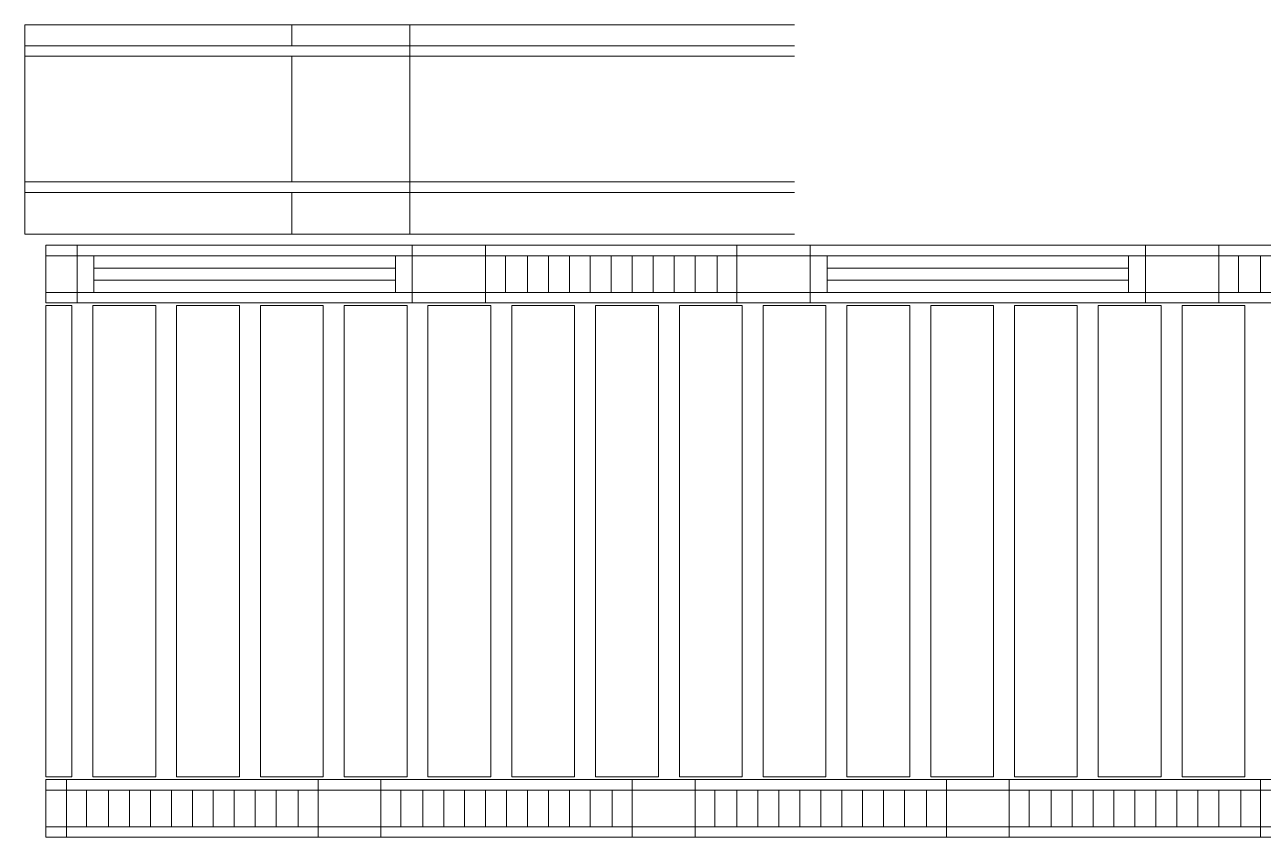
# Model space of a CAD drawing. Header units: millimetres. Extents: x -962357 to -591296, y -223672 to 59420.
# Drawn here: x -852130 to -846218, y -223672 to -219794 of the extents above; entities that cross this region are included whole.
import ezdxf

# ---------------------------------------------------------------- set-up
doc = ezdxf.new("R2010")
doc.units = ezdxf.units.MM
doc.linetypes.add('DPA_Hidden 50', pattern=[3, 2, -1])
doc.layers.add('A-GLAZ-CURT', color=2, linetype='Continuous', lineweight=9)

# ---------------------------------------------------------------- blocks, each defined once
blk = doc.blocks.new('System Panel - DPA_Metal Ceiling Rectangular Panel-10851930-4160-01 UPPER PLATFORM LEVEL - REFLECTED CEILING PLAN')
at = {"layer": 'A-GLAZ-CURT'}
for p, q in [((-850294.8, 4029), (-852132.4, 4029)), ((-852132.4, 4029), (-852132.4, 3029)), ((-852132.4, 3029), (-852132.4, 4029)), ((-852132.4, 4029), (-850294.8, 4029)), ((-850294.8, 4029), (-850294.8, 3029)), ((-850294.8, 3879), (-850294.8, 3929)), ((-850294.8, 3229), (-850294.8, 3279)), ((-852132.4, 3029), (-850294.8, 3029)), ((-850294.8, 3029), (-852132.4, 3029))]:
    blk.add_line(p, q, dxfattribs=at)
blk = doc.blocks.new('System Panel - DPA_Metal Ceiling Rectangular Panel-V6-4160-01 UPPER PLATFORM LEVEL - REFLECTED CEILING PLAN')
at = {"layer": 'A-GLAZ-CURT'}
for p, q in [((-848457.3, 4029), (-850294.8, 4029)), ((-850294.8, 3029), (-850294.8, 4029)), ((-850294.8, 4029), (-848457.3, 4029)), ((-850294.8, 3929), (-850294.8, 3879)), ((-850294.8, 3279), (-850294.8, 3229)), ((-850294.8, 3029), (-848457.3, 3029)), ((-848457.3, 3029), (-850294.8, 3029))]:
    blk.add_line(p, q, dxfattribs=at)
blk = doc.blocks.new('DPA_CP_Metal Ceiling Panel - Vertical Panel with Gap-11114031-4160-01 UPPER PLATFORM LEVEL - REFLECTED CEILING PLAN')
at = {"layer": 'A-GLAZ-CURT'}
for p, q in [((-849807.4, 2689), (-849807.4, 439)), ((-849507.4, 2689), (-849807.4, 2689)), ((-849507.4, 2689), (-849807.4, 2689)), ((-849807.4, 2689), (-849807.4, 439)), ((-849807.4, 439), (-849807.4, 2689)), ((-849807.4, 2689), (-849507.4, 2689)), ((-849507.4, 2689), (-849507.4, 439)), ((-849507.4, 439), (-849507.4, 2689)), ((-849507.4, 2689), (-849507.4, 439)), ((-849507.4, 439), (-849807.4, 439)), ((-849807.4, 439), (-849507.4, 439)), ((-849507.4, 439), (-849807.4, 439))]:
    blk.add_line(p, q, dxfattribs=at)
blk = doc.blocks.new('DPA_CP_Metal Ceiling Panel - Vertical Panel with Gap-11114030-4160-01 UPPER PLATFORM LEVEL - REFLECTED CEILING PLAN')
at = {"layer": 'A-GLAZ-CURT'}
for p, q in [((-852032.4, 2689), (-852032.4, 439)), ((-851907.4, 2689), (-852032.4, 2689)), ((-851907.4, 2689), (-852032.4, 2689)), ((-852032.4, 2689), (-852032.4, 439)), ((-852032.4, 439), (-852032.4, 2689)), ((-852032.4, 2689), (-851907.4, 2689)), ((-851907.4, 2689), (-851907.4, 439)), ((-851907.4, 439), (-851907.4, 2689)), ((-851907.4, 2689), (-851907.4, 439)), ((-851907.4, 439), (-852032.4, 439)), ((-852032.4, 439), (-851907.4, 439)), ((-851907.4, 439), (-852032.4, 439))]:
    blk.add_line(p, q, dxfattribs=at)
blk = doc.blocks.new('System Panel - DPA-AR_Metal Ceiling Rectangular Panel-13144394-4160-01 UPPER PLATFORM LEVEL - REFLECTED CEILING PLAN')
at = {"layer": 'A-GLAZ-CURT'}
for p, q in [((-850857.3, 4029), (-852132.4, 4029)), ((-852132.4, 4029), (-852132.4, 3929)), ((-852132.4, 3929), (-852132.4, 4029)), ((-852132.4, 4029), (-850857.3, 4029)), ((-850857.3, 4029), (-850857.3, 3929)), ((-850857.3, 3929), (-852132.4, 3929))]:
    blk.add_line(p, q, dxfattribs=at)
blk = doc.blocks.new('System Panel - DPA-AR_Metal Ceiling Rectangular Panel-13144395-4160-01 UPPER PLATFORM LEVEL - REFLECTED CEILING PLAN')
at = {"layer": 'A-GLAZ-CURT'}
for p, q in [((-848457.3, 4029), (-850857.3, 4029)), ((-850857.3, 3929), (-850857.3, 4029)), ((-850857.3, 4029), (-848457.3, 4029)), ((-848457.4, 3929), (-850857.3, 3929))]:
    blk.add_line(p, q, dxfattribs=at)
blk = doc.blocks.new('System Panel - DPA-AR_Metal Ceiling Rectangular Panel-13144162-4160-01 UPPER PLATFORM LEVEL - REFLECTED CEILING PLAN')
at = {"layer": 'A-GLAZ-CURT'}
for p, q in [((-852132.4, 3229), (-852132.4, 3029)), ((-852132.4, 3029), (-852132.4, 3229)), ((-852132.4, 3229), (-850857.3, 3229)), ((-850857.3, 3229), (-850857.3, 3029)), ((-852132.4, 3029), (-850857.3, 3029)), ((-850857.3, 3029), (-852132.4, 3029))]:
    blk.add_line(p, q, dxfattribs=at)
blk = doc.blocks.new('System Panel - DPA-AR_Metal Ceiling Rectangular Panel-V47-4160-01 UPPER PLATFORM LEVEL - REFLECTED CEILING PLAN')
at = {"layer": 'A-GLAZ-CURT'}
for p, q in [((-850857.3, 3029), (-850857.3, 3229)), ((-850857.3, 3229), (-848457.4, 3229)), ((-850857.3, 3029), (-848457.3, 3029)), ((-848457.3, 3029), (-850857.3, 3029))]:
    blk.add_line(p, q, dxfattribs=at)
blk = doc.blocks.new('System Panel - DPA-AR_Metal Ceiling Rectangular Panel-13144313-4160-01 UPPER PLATFORM LEVEL - REFLECTED CEILING PLAN')
at = {"layer": 'A-GLAZ-CURT'}
for p, q in [((-852132.4, 3879), (-852132.4, 3279)), ((-852132.4, 3279), (-852132.4, 3879)), ((-852132.4, 3879), (-850857.3, 3879)), ((-850857.3, 3879), (-850857.3, 3279)), ((-850857.3, 3279), (-852132.4, 3279))]:
    blk.add_line(p, q, dxfattribs=at)
blk = doc.blocks.new('System Panel - DPA-AR_Metal Ceiling Rectangular Panel-V48-4160-01 UPPER PLATFORM LEVEL - REFLECTED CEILING PLAN')
at = {"layer": 'A-GLAZ-CURT'}
for p, q in [((-850857.3, 3279), (-850857.3, 3879)), ((-850857.3, 3879), (-848457.4, 3879)), ((-848457.4, 3279), (-850857.3, 3279))]:
    blk.add_line(p, q, dxfattribs=at)
blk = doc.blocks.new('DPA_CP_Metal Ceiling Panel1 - Horizontal with Gap-13299430-4160-01 UPPER PLATFORM LEVEL - REFLECTED CEILING PLAN')
at = {"layer": 'A-GLAZ-CURT'}
for p, q in [((-852032.4, 151.5), (-852032.4, 426.5)), ((-852032.4, 151.5), (-852032.4, 426.5)), ((-852032.4, 426.5), (-851932.4, 426.5)), ((-852032.4, 426.5), (-851932.4, 426.5)), ((-852032.4, 151.5), (-852032.4, 426.5)), ((-851932.4, 151.5), (-851932.4, 426.5)), ((-851932.4, 426.5), (-851932.4, 151.5)), ((-851932.4, 426.5), (-851932.4, 151.5)), ((-852032.4, 376.5), (-851932.4, 376.5)), ((-852032.4, 201.5), (-851932.4, 201.5)), ((-852032.4, 151.5), (-851932.4, 151.5)), ((-851932.4, 151.5), (-852032.4, 151.5)), ((-851932.4, 151.5), (-852032.4, 151.5))]:
    blk.add_line(p, q, dxfattribs=at)
blk = doc.blocks.new('DPA_CP_Metal Ceiling Panel1 - Horizontal with Gap-13297912-4160-01 UPPER PLATFORM LEVEL - REFLECTED CEILING PLAN')
at = {"layer": 'A-GLAZ-CURT'}
for p, q in [((-786232.4, 151.5), (-786232.4, 426.5)), ((-786232.4, 151.5), (-786232.4, 426.5)), ((-786232.4, 426.5), (-785932.4, 426.5)), ((-786232.4, 426.5), (-785932.4, 426.5)), ((-786232.4, 151.5), (-786232.4, 426.5)), ((-785932.4, 151.5), (-785932.4, 426.5)), ((-785932.4, 426.5), (-785932.4, 151.5)), ((-785932.4, 426.5), (-785932.4, 151.5)), ((-786232.4, 376.5), (-785932.4, 376.5)), ((-786232.4, 201.5), (-785932.4, 201.5)), ((-786232.4, 151.5), (-785932.4, 151.5)), ((-785932.4, 151.5), (-786232.4, 151.5)), ((-785932.4, 151.5), (-786232.4, 151.5))]:
    blk.add_line(p, q, dxfattribs=at)
blk = doc.blocks.new('DPA_CP_Metal Ceiling Luminaire2 - Linear Luminaire-12404975-4160-01 UPPER PLATFORM LEVEL - REFLECTED CEILING PLAN')
at = {"layer": 'A-GLAZ-CURT'}
for p, q in [((-786932.4, 2701.5), (-786932.4, 2976.5)), ((-786932.4, 2976.5), (-785732.4, 2976.5)), ((-786932.4, 2976.5), (-786932.4, 2701.5)), ((-785732.4, 2976.5), (-786932.4, 2976.5)), ((-786932.4, 2976.5), (-785732.4, 2976.5)), ((-785732.4, 2976.5), (-785732.4, 2701.5)), ((-785732.4, 2701.5), (-785732.4, 2976.5)), ((-786932.4, 2939), (-786932.4, 2701.5)), ((-786932.4, 2926.5), (-785732.4, 2926.5)), ((-785732.4, 2939), (-785732.4, 2701.5)), ((-786932.4, 2751.5), (-785732.4, 2751.5)), ((-785732.4, 2701.5), (-786932.4, 2701.5)), ((-785732.4, 2701.5), (-786932.4, 2701.5)), ((-786932.4, 2701.5), (-785732.4, 2701.5))]:
    blk.add_line(p, q, dxfattribs=at)
at = {"layer": 'A-GLAZ-CURT', "linetype": 'DPA_Hidden 50'}
for p, q in [((-786837.4, 2926.5), (-786837.4, 2751.5)), ((-786732.4, 2926.5), (-786732.4, 2751.5)), ((-786632.4, 2926.5), (-786632.4, 2751.5)), ((-786532.4, 2926.5), (-786532.4, 2751.5)), ((-786432.4, 2926.5), (-786432.4, 2751.5)), ((-786332.4, 2926.5), (-786332.4, 2751.5)), ((-786232.4, 2926.5), (-786232.4, 2751.5)), ((-786132.4, 2926.5), (-786132.4, 2751.5)), ((-786032.4, 2926.5), (-786032.4, 2751.5)), ((-785932.4, 2926.5), (-785932.4, 2751.5)), ((-785827.4, 2926.5), (-785827.4, 2751.5))]:
    blk.add_line(p, q, dxfattribs=at)
blk = doc.blocks.new('DPA_CP_Metal Ceiling Air Supply1 - Linear Diffuser Air Supply-12404980-4160-01 UPPER PLATFORM LEVEL - REFLECTED CEILING PLAN')
at = {"layer": 'A-GLAZ-CURT'}
for p, q in [((-788882.4, 2701.5), (-788882.4, 2976.5)), ((-788882.4, 2976.5), (-787282.4, 2976.5)), ((-788882.4, 2701.5), (-788882.4, 2976.5)), ((-788882.4, 2976.5), (-787282.4, 2976.5)), ((-788882.4, 2976.5), (-787282.4, 2976.5)), ((-788882.4, 2701.5), (-788882.4, 2976.5)), ((-787282.4, 2701.5), (-787282.4, 2976.5)), ((-787282.4, 2976.5), (-787282.4, 2701.5)), ((-787282.4, 2976.5), (-787282.4, 2701.5)), ((-787282.4, 2926.5), (-788882.4, 2926.5)), ((-788802.4, 2926.5), (-788802.4, 2751.5)), ((-787362.4, 2926.5), (-787362.4, 2751.5)), ((-787282.4, 2751.5), (-788882.4, 2751.5)), ((-788882.4, 2701.5), (-787282.4, 2701.5)), ((-787282.4, 2701.5), (-788882.4, 2701.5)), ((-787282.4, 2701.5), (-788882.4, 2701.5))]:
    blk.add_line(p, q, dxfattribs=at)
at = {"layer": 'A-GLAZ-CURT', "linetype": 'DPA_Hidden 50'}
for p, q in [((-787362.4, 2868.2), (-788802.4, 2868.2)), ((-787362.4, 2809.9), (-788802.4, 2809.9))]:
    blk.add_line(p, q, dxfattribs=at)
blk = doc.blocks.new('DPA_CP_Metal Ceiling Panel1 - Horizontal with Gap-16028279-4160-01 UPPER PLATFORM LEVEL - REFLECTED CEILING PLAN')
at = {"layer": 'A-GLAZ-CURT'}
for p, q in [((-787282.4, 2701.5), (-787282.4, 2976.5)), ((-787282.4, 2701.5), (-787282.4, 2976.5)), ((-787282.4, 2976.5), (-786932.4, 2976.5)), ((-787282.4, 2976.5), (-786932.4, 2976.5)), ((-787282.4, 2701.5), (-787282.4, 2976.5)), ((-786932.4, 2701.5), (-786932.4, 2976.5)), ((-786932.4, 2976.5), (-786932.4, 2701.5)), ((-786932.4, 2976.5), (-786932.4, 2701.5)), ((-787282.4, 2926.5), (-786932.4, 2926.5)), ((-787282.4, 2751.5), (-786932.4, 2751.5)), ((-787282.4, 2701.5), (-786932.4, 2701.5)), ((-786932.4, 2701.5), (-787282.4, 2701.5)), ((-786932.4, 2701.5), (-787282.4, 2701.5))]:
    blk.add_line(p, q, dxfattribs=at)
blk = doc.blocks.new('DPA_CP_Metal Ceiling Panel1 - Horizontal with Gap-16033666-4160-01 UPPER PLATFORM LEVEL - REFLECTED CEILING PLAN')
at = {"layer": 'A-GLAZ-CURT'}
for p, q in [((-852032.4, 2701.5), (-852032.4, 2976.5)), ((-852032.4, 2701.5), (-852032.4, 2976.5)), ((-852032.4, 2976.5), (-851882.4, 2976.5)), ((-852032.4, 2976.5), (-851882.4, 2976.5)), ((-852032.4, 2701.5), (-852032.4, 2976.5)), ((-851882.4, 2701.5), (-851882.4, 2976.5)), ((-851882.4, 2976.5), (-851882.4, 2701.5)), ((-851882.4, 2976.5), (-851882.4, 2701.5)), ((-852032.4, 2926.5), (-851882.4, 2926.5)), ((-852032.4, 2751.5), (-851882.4, 2751.5)), ((-852032.4, 2701.5), (-851882.4, 2701.5)), ((-851882.4, 2701.5), (-852032.4, 2701.5)), ((-851882.4, 2701.5), (-852032.4, 2701.5))]:
    blk.add_line(p, q, dxfattribs=at)

msp = doc.modelspace()

# ---------------------------------------------------------------- block references
at = {"layer": 'A-GLAZ-CURT'}
for name, p in [('System Panel - DPA_Metal Ceiling Rectangular Panel-10851930-4160-01 UPPER PLATFORM LEVEL - REFLECTED CEILING PLAN', (2.4, -223823.5)), ('System Panel - DPA-AR_Metal Ceiling Rectangular Panel-13144394-4160-01 UPPER PLATFORM LEVEL - REFLECTED CEILING PLAN', (2.4, -223823.5)), ('System Panel - DPA-AR_Metal Ceiling Rectangular Panel-13144395-4160-01 UPPER PLATFORM LEVEL - REFLECTED CEILING PLAN', (2.4, -223823.5)), ('System Panel - DPA_Metal Ceiling Rectangular Panel-V6-4160-01 UPPER PLATFORM LEVEL - REFLECTED CEILING PLAN', (2.4, -223823.5)), ('System Panel - DPA-AR_Metal Ceiling Rectangular Panel-13144313-4160-01 UPPER PLATFORM LEVEL - REFLECTED CEILING PLAN', (2.4, -223823.5)), ('System Panel - DPA-AR_Metal Ceiling Rectangular Panel-V48-4160-01 UPPER PLATFORM LEVEL - REFLECTED CEILING PLAN', (2.4, -223823.5)), ('System Panel - DPA-AR_Metal Ceiling Rectangular Panel-13144162-4160-01 UPPER PLATFORM LEVEL - REFLECTED CEILING PLAN', (2.4, -223823.5)), ('System Panel - DPA-AR_Metal Ceiling Rectangular Panel-V47-4160-01 UPPER PLATFORM LEVEL - REFLECTED CEILING PLAN', (2.4, -223823.5)), ('DPA_CP_Metal Ceiling Panel1 - Horizontal with Gap-16033666-4160-01 UPPER PLATFORM LEVEL - REFLECTED CEILING PLAN', (2.4, -223823.5)), ('DPA_CP_Metal Ceiling Panel1 - Horizontal with Gap-16033666-4160-01 UPPER PLATFORM LEVEL - REFLECTED CEILING PLAN', (2.4, -223823.5)), ('DPA_CP_Metal Ceiling Air Supply1 - Linear Diffuser Air Supply-12404980-4160-01 UPPER PLATFORM LEVEL - REFLECTED CEILING PLAN', (-62997.6, -223823.5)), ('DPA_CP_Metal Ceiling Air Supply1 - Linear Diffuser Air Supply-12404980-4160-01 UPPER PLATFORM LEVEL - REFLECTED CEILING PLAN', (-62997.6, -223823.5)), ('DPA_CP_Metal Ceiling Panel1 - Horizontal with Gap-16028279-4160-01 UPPER PLATFORM LEVEL - REFLECTED CEILING PLAN', (-62997.6, -223823.5)), ('DPA_CP_Metal Ceiling Panel1 - Horizontal with Gap-16028279-4160-01 UPPER PLATFORM LEVEL - REFLECTED CEILING PLAN', (-62997.6, -223823.5)), ('DPA_CP_Metal Ceiling Luminaire2 - Linear Luminaire-12404975-4160-01 UPPER PLATFORM LEVEL - REFLECTED CEILING PLAN', (-62997.6, -223823.5)), ('DPA_CP_Metal Ceiling Luminaire2 - Linear Luminaire-12404975-4160-01 UPPER PLATFORM LEVEL - REFLECTED CEILING PLAN', (-62997.6, -223823.5)), ('DPA_CP_Metal Ceiling Panel1 - Horizontal with Gap-16028279-4160-01 UPPER PLATFORM LEVEL - REFLECTED CEILING PLAN', (-61447.6, -223823.5)), ('DPA_CP_Metal Ceiling Panel1 - Horizontal with Gap-16028279-4160-01 UPPER PLATFORM LEVEL - REFLECTED CEILING PLAN', (-61447.6, -223823.5)), ('DPA_CP_Metal Ceiling Air Supply1 - Linear Diffuser Air Supply-12404980-4160-01 UPPER PLATFORM LEVEL - REFLECTED CEILING PLAN', (-59497.6, -223823.5)), ('DPA_CP_Metal Ceiling Air Supply1 - Linear Diffuser Air Supply-12404980-4160-01 UPPER PLATFORM LEVEL - REFLECTED CEILING PLAN', (-59497.6, -223823.5)), ('DPA_CP_Metal Ceiling Panel1 - Horizontal with Gap-16028279-4160-01 UPPER PLATFORM LEVEL - REFLECTED CEILING PLAN', (-59497.6, -223823.5)), ('DPA_CP_Metal Ceiling Panel1 - Horizontal with Gap-16028279-4160-01 UPPER PLATFORM LEVEL - REFLECTED CEILING PLAN', (-59497.6, -223823.5)), ('DPA_CP_Metal Ceiling Luminaire2 - Linear Luminaire-12404975-4160-01 UPPER PLATFORM LEVEL - REFLECTED CEILING PLAN', (-59497.6, -223823.5)), ('DPA_CP_Metal Ceiling Luminaire2 - Linear Luminaire-12404975-4160-01 UPPER PLATFORM LEVEL - REFLECTED CEILING PLAN', (-59497.6, -223823.5)), ('DPA_CP_Metal Ceiling Panel - Vertical Panel with Gap-11114030-4160-01 UPPER PLATFORM LEVEL - REFLECTED CEILING PLAN', (2.4, -223823.5)), ('DPA_CP_Metal Ceiling Panel - Vertical Panel with Gap-11114031-4160-01 UPPER PLATFORM LEVEL - REFLECTED CEILING PLAN', (-1997.6, -223823.5)), ('DPA_CP_Metal Ceiling Panel - Vertical Panel with Gap-11114031-4160-01 UPPER PLATFORM LEVEL - REFLECTED CEILING PLAN', (-1597.6, -223823.5)), ('DPA_CP_Metal Ceiling Panel - Vertical Panel with Gap-11114031-4160-01 UPPER PLATFORM LEVEL - REFLECTED CEILING PLAN', (-1197.6, -223823.5)), ('DPA_CP_Metal Ceiling Panel - Vertical Panel with Gap-11114031-4160-01 UPPER PLATFORM LEVEL - REFLECTED CEILING PLAN', (-797.6, -223823.5)), ('DPA_CP_Metal Ceiling Panel - Vertical Panel with Gap-11114031-4160-01 UPPER PLATFORM LEVEL - REFLECTED CEILING PLAN', (-397.6, -223823.5)), ('DPA_CP_Metal Ceiling Panel - Vertical Panel with Gap-11114031-4160-01 UPPER PLATFORM LEVEL - REFLECTED CEILING PLAN', (2.4, -223823.5)), ('DPA_CP_Metal Ceiling Panel - Vertical Panel with Gap-11114031-4160-01 UPPER PLATFORM LEVEL - REFLECTED CEILING PLAN', (402.4, -223823.5)), ('DPA_CP_Metal Ceiling Panel - Vertical Panel with Gap-11114031-4160-01 UPPER PLATFORM LEVEL - REFLECTED CEILING PLAN', (802.4, -223823.5)), ('DPA_CP_Metal Ceiling Panel - Vertical Panel with Gap-11114031-4160-01 UPPER PLATFORM LEVEL - REFLECTED CEILING PLAN', (1202.4, -223823.5)), ('DPA_CP_Metal Ceiling Panel - Vertical Panel with Gap-11114031-4160-01 UPPER PLATFORM LEVEL - REFLECTED CEILING PLAN', (1602.4, -223823.5)), ('DPA_CP_Metal Ceiling Panel - Vertical Panel with Gap-11114031-4160-01 UPPER PLATFORM LEVEL - REFLECTED CEILING PLAN', (2002.4, -223823.5)), ('DPA_CP_Metal Ceiling Panel - Vertical Panel with Gap-11114031-4160-01 UPPER PLATFORM LEVEL - REFLECTED CEILING PLAN', (2402.4, -223823.5)), ('DPA_CP_Metal Ceiling Panel - Vertical Panel with Gap-11114031-4160-01 UPPER PLATFORM LEVEL - REFLECTED CEILING PLAN', (2802.4, -223823.5)), ('DPA_CP_Metal Ceiling Panel - Vertical Panel with Gap-11114031-4160-01 UPPER PLATFORM LEVEL - REFLECTED CEILING PLAN', (3202.4, -223823.5)), ('DPA_CP_Metal Ceiling Panel1 - Horizontal with Gap-13299430-4160-01 UPPER PLATFORM LEVEL - REFLECTED CEILING PLAN', (2.4, -223823.5)), ('DPA_CP_Metal Ceiling Luminaire2 - Linear Luminaire-12404975-4160-01 UPPER PLATFORM LEVEL - REFLECTED CEILING PLAN', (-64997.6, -226373.5)), ('DPA_CP_Metal Ceiling Panel1 - Horizontal with Gap-13297912-4160-01 UPPER PLATFORM LEVEL - REFLECTED CEILING PLAN', (-64497.6, -223823.5)), ('DPA_CP_Metal Ceiling Luminaire2 - Linear Luminaire-12404975-4160-01 UPPER PLATFORM LEVEL - REFLECTED CEILING PLAN', (-63497.6, -226373.5)), ('DPA_CP_Metal Ceiling Panel1 - Horizontal with Gap-13297912-4160-01 UPPER PLATFORM LEVEL - REFLECTED CEILING PLAN', (-62997.6, -223823.5)), ('DPA_CP_Metal Ceiling Luminaire2 - Linear Luminaire-12404975-4160-01 UPPER PLATFORM LEVEL - REFLECTED CEILING PLAN', (-61997.6, -226373.5)), ('DPA_CP_Metal Ceiling Panel1 - Horizontal with Gap-13297912-4160-01 UPPER PLATFORM LEVEL - REFLECTED CEILING PLAN', (-61497.6, -223823.5)), ('DPA_CP_Metal Ceiling Luminaire2 - Linear Luminaire-12404975-4160-01 UPPER PLATFORM LEVEL - REFLECTED CEILING PLAN', (-60497.6, -226373.5)), ('DPA_CP_Metal Ceiling Panel1 - Horizontal with Gap-13297912-4160-01 UPPER PLATFORM LEVEL - REFLECTED CEILING PLAN', (-59997.6, -223823.5))]:
    msp.add_blockref(name, p, dxfattribs=at)

doc.saveas('drawing.dxf')
